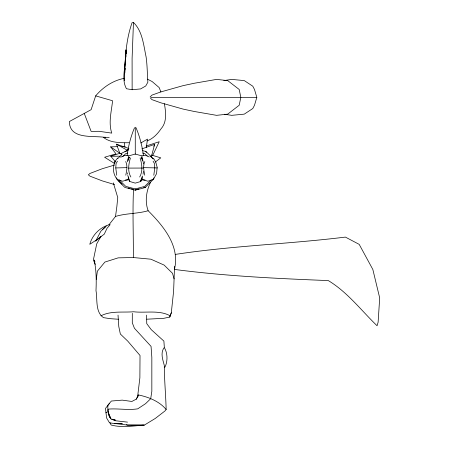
<?xml version="1.0" encoding="UTF-8"?>
<svg xmlns="http://www.w3.org/2000/svg" width="449" height="449" viewBox="0 0 449 449"><rect width="100%" height="100%" fill="white"/><g stroke="black" fill="none" stroke-linecap="round" stroke-linejoin="round"><path stroke-width="0.67" d="M132.303 313.323L132.292 322.814L134.425 328.258L151.049 346.37L151.835 357.359L151.835 391.309L150.696 398.712L145.56 403.679L137.708 408.848C128.077 410.335 118.216 408.36 108.686 409.078L107.76 409.931L109.461 417.059L110.914 418.322M124.401 80.713C125.035 61.21 125.428 41.302 132.073 22.736L133.448 22.45C142.541 31.093 143.585 45.293 146.121 57.029C147.266 65.374 147.3 73.81 147.861 82.201L145.751 85.961L140.627 88.924L132.141 89.721L126.438 88.734C121.123 79.041 125.658 67.496 125.473 57.118M146.823 319.2L163.806 318.307L169.761 317.05L171.299 312.801L173.611 291.221L174.083 278.868L172.511 273.318L164.143 265.101L150.909 259.202L133.319 257.535C133.544 235.063 132.449 212.618 133.499 190.152M125.978 53.655L126.012 49.839L124.659 69.724M146.582 315.125L146.756 323.65L151.218 329.628L163.891 341.105L164.362 347.795L163.896 347.924C160.265 353.486 162.886 359.767 164.312 365.514C164.34 380.202 165.788 394.834 166.147 409.516L164.85 411.054L155.287 418.44L144.32 425.113L127.533 425.096L114.4 423.441L122.285 423.688L114.4 423.525L109.511 422.829L106.654 418.041L105.459 408.444L109.691 403.224M125.462 179.993L129.211 179.914L129.789 181.486L135.272 183.13L140.756 181.486L141.356 178.623M126.152 54.408L126.225 51.113L126.169 53.386M94.969 261.919L94.178 259.988C96.339 270.029 96.462 280.378 95.991 290.593C97.596 299.264 95.087 311.892 103.427 317.623L109.971 318.655L118.558 319.261M174.083 278.868L174.549 266.375M125.052 68.175L124.822 72.985M124.906 69.848L124.979 68.45M116.74 175.267L115.775 167.937L116.055 163.616L117.43 161.191M125.288 63.343L125.484 60.609M125.288 62.231L125.484 59.666M140.874 180.144L140.756 181.486L142.591 176.008M144.752 175.194C143.876 170.743 142.76 165.816 144.814 161.539M130.855 177.001C127.516 171.254 128.543 164.048 130.451 157.975M125.731 161.539C127.785 165.816 126.669 170.743 125.793 175.194M96.282 279.407L97.371 271.185L104.875 262.07L118.188 257.855L133.319 257.535M125.686 57.882L125.967 55.799M95.295 264.405L93.358 259.977L96.726 243.858L101.036 236.314L98.376 238.733L89.778 244.284C92.348 234.973 99.745 227.576 108.95 224.786L115.528 216.424L116.863 206.495L117.75 197.543L113.333 182.878M146.335 147.356L147.491 139.117L140.863 142.962M127.095 155.573C128.375 146.071 130.788 136.502 134.526 127.729M143.063 174.19L143.45 171.456M125.686 57.107L125.967 55.216M117.784 157.992C111.969 163.43 112.132 173.325 117.15 179.336L122.611 181.233L128.139 179.533L128.599 176.99M128.139 179.533L128.386 178.18M115.09 161.073L114.63 163.531L104.606 157.251L115.988 153.85M153.805 175.267L154.77 167.937L154.49 163.616L153.115 161.191M127.802 159.833L128.678 156.084M151.246 157.184L154.636 144.325L141.862 148.9M153.384 179.752L153.906 177.793M223.798 80.579L231.729 79.4L244.278 80.596L252.781 86.197L254.493 89.469L256.828 97.366L254.493 105.268L252.781 108.54L244.278 114.136L231.729 115.337L224.461 114.254M124.12 78.373C112.918 80.528 102.961 87.224 95.671 95.884L91.119 109.674L69.382 121.533C69.494 139.274 91.635 135.654 103.747 137.198M169.761 317.05L171.299 312.801M150.572 182.316C146.262 190.971 144.735 201.522 148.148 210.727C163.537 226.139 180.257 246.187 174.414 269.422C225.426 276.129 276.932 278.537 328.314 280.586C347.481 292.159 361.159 310.371 377.053 325.744L378.12 322.214L379.691 297.928L372.844 269.484L359.2 244.374L345.399 237.094C288.87 244.06 231.706 245.771 175.363 254.403M153.827 146.267L154.636 144.325M127.325 161.848L129.346 157.099L127.858 160.551M152.671 155.461L159.221 141.716L146.099 146.026M139.684 177.001C143.029 171.254 142.002 164.048 140.094 157.975M136.249 399.24L138.517 394.968C148.619 397.056 159.524 401.395 166.147 409.516M128.156 149.214L127.494 150.37L120.977 153.586L119.844 153.272L110.662 146.862L117.621 146.655M164.895 367.198C167.819 361.602 167.668 353.414 164.542 347.93M128.201 149.433L127.494 150.37L116.454 144.185L119.844 153.272L110.768 156.252L115.449 161.836M150.129 96.962L152.026 95.081L160.905 91.899L183.164 85.63L194.299 83.25L216.564 79.4L227.699 80.596L239.194 89.469L240.827 97.366L239.194 105.268L227.699 114.136L216.564 115.337L194.299 111.487L183.164 109.107L160.905 102.838L152.026 99.656L150.494 98.174M117.879 158.48L122.128 154.237M122.818 156.561L125.793 153.592L127.825 153.047M151.201 179.959L144.752 186.397L135.272 188.934L125.793 186.397L119.344 179.959M153.137 179.561L145.588 187.104L143.652 187.62M102.507 229.546L105.773 226.554M99.195 237.97L95.626 241.225L100.812 231.274L106.267 226.06M99.706 237.504L104.252 234.182L107.019 228.317L110.157 224.657L108.95 224.786M155.208 162.095L160.764 157.857L151.627 155.068M100.913 315.832C110.813 310.657 122.83 312.656 133.589 311.763C145.51 313.211 159.311 309.737 170.199 315.832M115.528 216.424C126.102 213.202 137.512 213.847 148.148 210.727M105.841 412.805L107.715 411.879M120.669 157.245L124.216 155.578L129.312 155.719L135.278 154.041L141.233 155.719L146.329 155.578L149.287 156.965M147.003 140.924C153.008 138.741 157.509 133.993 161.039 128.824C167.163 122.01 165.855 112.07 164.39 103.741M114.59 165.041L102.271 168.734L89.929 173.46L88.346 174.807L89.929 176.154L102.271 180.88L114.59 184.573M124.957 151.414L128.178 150.55M135.272 189.86L139.139 188.827M116.633 177.793L117.161 179.752L124.816 187.396L135.272 190.196L145.729 187.396M103.321 137.254C110.157 142.973 120.371 142.754 129.031 142.737M143.534 425.119C132.797 426.011 121.746 427.846 111.128 425.023L109.983 422.773M128.655 168.094L143.253 168.055M121.797 146.531L125.277 146.425M157.088 167.92L156.583 173.623L153.39 179.336L147.934 181.233L142.406 179.533L141.946 176.99M126.938 167.64L115.775 167.937M110.768 156.252L120.051 156.19M150.881 97.366L256.828 97.366M144.32 425.113L127.533 425.096L126.365 424.642M104.235 137.248L105.695 137.259M141.334 179.914L145.083 179.993M143.607 167.64L157.324 167.915L155.781 162.235L153.811 158.772M104.011 137.271L109.191 137.624M127.533 422.133L114.703 420.651L111.885 419.17L115.337 420.079L111.128 419.153C108.563 414.955 107.373 409.954 107.945 405.082L111.374 401.036L122.268 400.132L131.866 401.462L136.316 399.11L138.517 394.968L137.602 396.742L139.88 377.772L140.021 355.479L127.802 341.178L120.349 334.022L118.789 326.552L118.031 315.125M95.671 95.884L112.576 100.75C111.509 111.459 108.248 122.543 111.762 133.112L99.027 131.293L91.125 131.383L84.244 113.406M142.361 150.55L145.588 151.414L146.531 152.357M142.72 153.047L144.752 153.592L147.233 156.067M128.178 187.963L130.115 188.485M131.405 188.827L133.336 189.343M116.454 144.185L128.908 148.49M147.474 79.153L152.149 81.561L159.165 87.577L160.899 91.989M145.729 151.218L153.384 158.862M150.308 156.123L153.137 158.952M118.351 180.504L122.128 184.275M110.662 146.862L115.578 153.311M136.019 127.729C139.757 136.502 142.17 146.071 143.45 155.573M109.124 415.347L110.308 416.981M164.312 367.046L164.525 367.372M142.687 160.551L141.194 157.099L143.22 161.848L143.461 163.913M120.977 153.586L121.505 154.883M127.752 175.396L129.789 181.486M141.862 156.084L142.889 160.456M108.243 411.088L109.461 417.059M127.292 172.826L127.482 174.19M133.46 22.658L132.096 58.516L132.141 89.721M124.575 142.984L124.581 146.902M135.272 127.241L135.272 154.192M135.272 188.934L135.272 190.196"/></g></svg>
